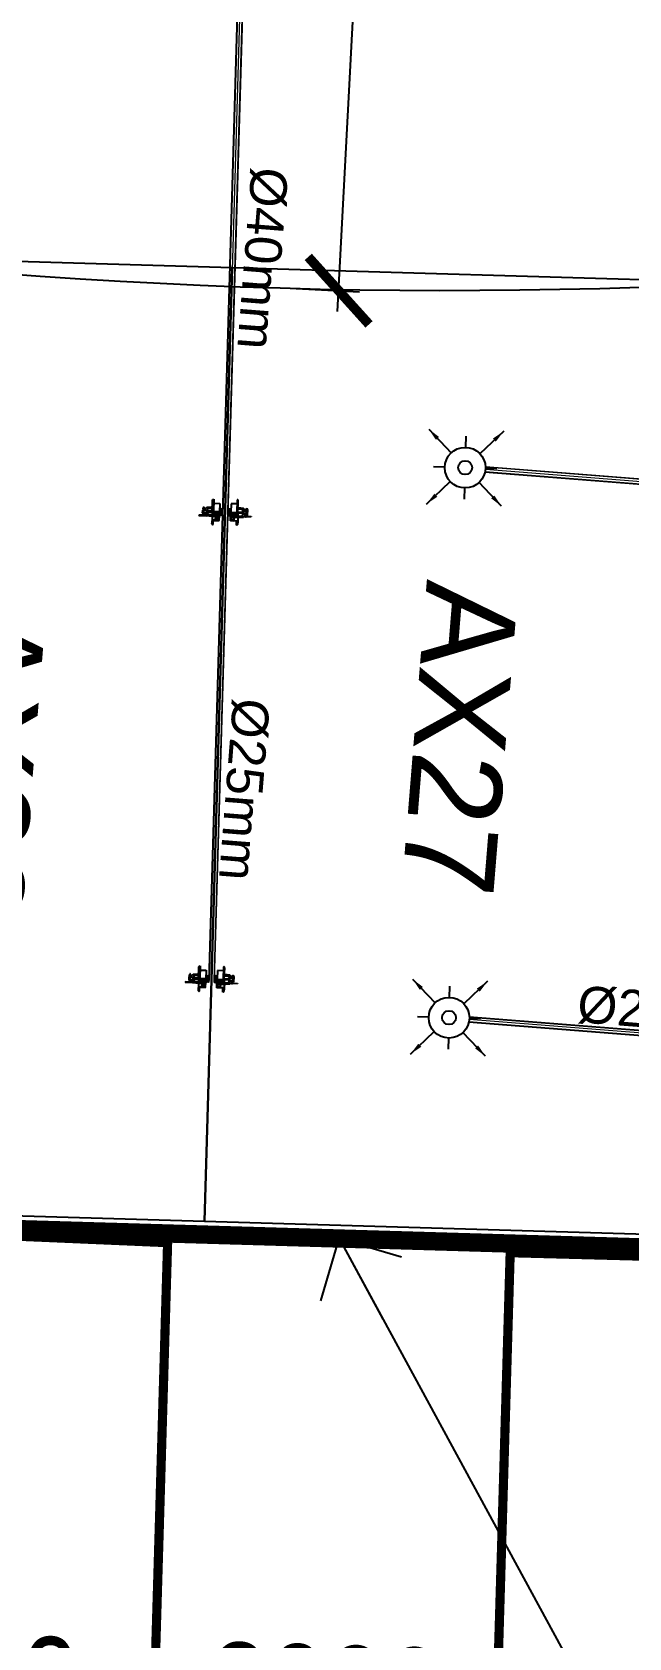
# Model space of a CAD drawing. Header units: inches. Extents: x 257070 to 799932, y -17980 to 269260.
# Drawn here: x 326813 to 330065, y 7328 to 16082 of the extents above; entities that cross this region are included whole.
import ezdxf

# ---------------------------------------------------------------- set-up
doc = ezdxf.new("R2010")
doc.units = ezdxf.units.IN
doc.header["$MEASUREMENT"] = 0
doc.header["$PDMODE"] = 99
doc.header["$PDSIZE"] = 100
for name, color, linetype in [('0-AES-F-SPRINKLER', 10, 'Continuous'), ('2 wheeler barrier', 170, 'Continuous'), ('basement1_AP$0$A-_ROAD----_E-_-', 2, 'Continuous'), ('D 9$0$DSP_SLAB EXTENT HATCH', 8, 'Continuous'), ('RETAIL', 40, 'Continuous')]:
    doc.layers.add(name, color=color, linetype=linetype)
for name, color, linetype, lineweight in [('0-AES-F-SPRINKLER PIPE', 10, 'Continuous', 15), ('07--DIM-2', 2, 'Continuous', 25), ('M--TILING-2', 252, 'Continuous', 18)]:
    doc.layers.add(name, color=color, linetype=linetype, lineweight=lineweight)
doc.layers.add('C', color=7, linetype='Continuous', true_color=0xb5b5b5)
doc.styles.get("Standard").update_dxf_attribs({"font": 'arial.ttf'})
doc.styles.add('TEXT style 175', font='GOTHIC.TTF')
doc.styles.add('TEXT style 75', font='ARIALN.TTF')
doc.dimstyles.new('175', dxfattribs={"dimtxt": 350, "dimasz": 263, "dimexe": 263, "dimexo": 0, "dimgap": 175, "dimtad": 0, "dimdec": 0, "dimrnd": 5, "dimzin": 0, "dimdsep": 46, "dimtxsty": 'TEXT style 175', "dimblk": 'OBLIQUE', "dimcen": 0.09, "dimdle": 263, "dimclrd": 256, "dimclre": 256, "dimclrt": 256, "dimadec": 0, "dimazin": 0, "dimtfac": 1, "dimtdec": 0, "dimtofl": 0, "dimtmove": 1, "dimatfit": 3, "dimldrblk": 'OPEN90', "dimfxl": 1, "dimtolj": 1, "dimtzin": 0, "dimarcsym": 0})
doc.dimstyles.new('75', dxfattribs={"dimscale": 1.5, "dimtxt": 200, "dimasz": 113, "dimexe": 113, "dimexo": 0, "dimgap": 25, "dimtad": 0, "dimdec": 0, "dimrnd": 5, "dimzin": 0, "dimdsep": 46, "dimtxsty": 'TEXT style 75', "dimblk": 'ARCHTICK', "dimcen": 0.09, "dimdle": 113, "dimclrd": 8, "dimclre": 8, "dimclrt": 256, "dimadec": 0, "dimazin": 0, "dimtfac": 1, "dimtdec": 0, "dimtofl": 0, "dimtmove": 1, "dimatfit": 3, "dimldrblk": 'OPEN90', "dimfxl": 0, "dimtolj": 1, "dimtzin": 0, "dimarcsym": 0})
doc.dimstyles.new('ISO-25', dxfattribs={"dimtxt": 2.5, "dimasz": 2.5, "dimexe": 1.25, "dimexo": 0.625, "dimtad": 1, "dimtxsty": 'Standard', "dimcen": 2.5, "dimadec": 0, "dimazin": 0, "dimtfac": 1, "dimtmove": 0, "dimatfit": 3, "dimfxl": 1, "dimarcsym": 0})

# ---------------------------------------------------------------- blocks, each defined once
blk = doc.blocks.new('axa parking')
at = {"layer": 'RETAIL', "color": 8}
blk.add_lwpolyline([(-98837, 1157626.5), (-96237, 1157626.5), (-96237, 1162826.5), (-98837, 1162826.5)], close=True, dxfattribs=at)
blk = doc.blocks.new('_ArchTick')
at = {"color": 0, "linetype": 'ByBlock', "const_width": 0.15}
blk.add_lwpolyline([(-0.5, -0.5), (0.5, 0.5)], dxfattribs=at)
blk = doc.blocks.new('*D274')
at = {"layer": '07--DIM-2', "color": 251, "lineweight": -2, "ltscale": 1000, "transparency": 16777216}
for p, q in [((328836.2, 21435.6), (328690.1, 18635.3)), ((328599, 21334.9), (328943.2, 21316.9)), ((328477.5, 14559.6), (328623.6, 17359.9)), ((328252, 14684.5), (328596.2, 14666.5))]:
    blk.add_line(p, q, dxfattribs=at)
at = {"layer": 'DEFPOINTS', "color": 0, "ltscale": 1000, "transparency": 16777216}
for p in [(328599, 21334.9, 0), (328830.3, 21322.8), (328252, 14684.5, 0)]:
    blk.add_point(p, dxfattribs=at)
at = {"layer": '07--DIM-2', "color": 251, "lineweight": -2, "ltscale": 1000, "transparency": 16777216, "xscale": 350, "yscale": 350, "zscale": 350}
for p, rotation in [((328830.3, 21322.8), 87.0133303287782), ((328483.3, 14672.4), 267.0133303287782)]:
    blk.add_blockref('_ArchTick', p, dxfattribs=dict(at, rotation=rotation))
at = {"layer": '07--DIM-2', "ltscale": 1000, "transparency": 16777216, "insert": (328656.8, 17997.6), "char_height": 500, "attachment_point": 5, "rotation": 270, "style": 'TEXT style 75'}
blk.add_mtext('\\A1;6000', dxfattribs=at)
blk = doc.blocks.new('_Open90')
at = {"color": 0, "linetype": 'ByBlock', "lineweight": -2}
for p, q in [((-0.5, 0.5), (0, 0)), ((0, 0), (-1, 0)), ((0, 0), (-0.5, -0.5))]:
    blk.add_line(p, q, dxfattribs=at)
blk = doc.blocks.new('*D329')
at = {"layer": '07--DIM-2', "color": 251, "lineweight": -2, "ltscale": 1000, "transparency": 16777216}
for p, q in [((327317.6, 7066.4), (327774.3, 7053)), ((327430.8, 7071.6), (327427.3, 6950.1)), ((329510.3, 7002.2), (329053.6, 7015.6)), ((329398.1, 7032.8), (329394, 6892.6))]:
    blk.add_line(p, q, dxfattribs=at)
at = {"layer": 'DEFPOINTS', "color": 0, "ltscale": 1000, "transparency": 16777216}
for p in [(327430.6, 7063.1), (327430.8, 7071.6, 0), (329398.1, 7032.8, 0)]:
    blk.add_point(p, dxfattribs=at)
at = {"layer": '07--DIM-2', "color": 251, "lineweight": -2, "ltscale": 1000, "transparency": 16777216, "xscale": 350, "yscale": 350, "zscale": 350}
for p, rotation in [((327430.6, 7063.1), 178.3230455766687), ((329397.3, 7005.5), 358.3230455766687)]:
    blk.add_blockref('_ArchTick', p, dxfattribs=dict(at, rotation=rotation))
at = {"layer": '07--DIM-2', "ltscale": 1000, "transparency": 16777216, "insert": (328413.9, 7034.3), "char_height": 500, "attachment_point": 5, "rotation": 358.32305, "style": 'TEXT style 75'}
blk.add_mtext('\\A1;2000', dxfattribs=at)
blk = doc.blocks.new('*D330')
at = {"layer": '07--DIM-2', "color": 251, "lineweight": -2, "ltscale": 1000, "transparency": 16777216}
for p, q in [((325318.5, 7124.9), (325791.3, 7111.1)), ((325431.6, 7128.7), (325428.1, 7008.7)), ((327543.5, 7059.8), (327070.7, 7073.6)), ((327430.8, 7071.6), (327427.3, 6950.1))]:
    blk.add_line(p, q, dxfattribs=at)
at = {"layer": 'DEFPOINTS', "color": 0, "ltscale": 1000, "transparency": 16777216}
for p in [(325431.4, 7121.6), (325431.6, 7128.7, 0), (327430.8, 7071.6, 0)]:
    blk.add_point(p, dxfattribs=at)
at = {"layer": '07--DIM-2', "color": 251, "lineweight": -2, "ltscale": 1000, "transparency": 16777216, "xscale": 350, "yscale": 350, "zscale": 350}
for p, rotation in [((325431.4, 7121.6), 178.3230455766687), ((327430.6, 7063.1), 358.3230455766687)]:
    blk.add_blockref('_ArchTick', p, dxfattribs=dict(at, rotation=rotation))
at = {"layer": '07--DIM-2', "ltscale": 1000, "transparency": 16777216, "insert": (326431, 7092.4), "char_height": 500, "attachment_point": 5, "rotation": 358.32305, "style": 'TEXT style 75'}
blk.add_mtext('\\A1;2000', dxfattribs=at)
blk = doc.blocks.new('_Oblique')
at = {"color": 0, "linetype": 'ByBlock', "lineweight": -2}
blk.add_line((-0.5, -0.5), (0.5, 0.5), dxfattribs=at)
blk = doc.blocks.new('A$C3CA070F1')
at = {"layer": '0-AES-F-SPRINKLER'}
h = blk.add_hatch(dxfattribs=at)
h.set_pattern_fill('ANSI31', color=3, scale=0.196883, angle=-34.23352, style=0)
h.set_pattern_definition([(100.766483, (49937.1607, 174049.7081), (1.474466316, 0.280375668), [])])
edge = h.paths.add_edge_path()
edge.add_line((-1.4, 85), (-1.4, 83.7))
edge.add_line((-1.4, 83.7), (-6.5, 83.9))
edge.add_ellipse((-6.5, 82.5), major_axis=(-1.42, -0.27), ratio=1, start_angle=257, end_angle=315)
edge.add_line((-7.7, 83.3), (-15.3, 72.1))
edge.add_ellipse((-11.7, 69.7), major_axis=(-4.25, -0.81), ratio=1, start_angle=-45, end_angle=45)
edge.add_line((-14.2, 66.1), (13.8, 47.1))
edge.add_line((13.8, 47.1), (13, 46))
edge.add_line((13, 46), (-14.9, 65))
edge.add_ellipse((-11.7, 69.7), major_axis=(-5.52, -1.05), ratio=1, start_angle=-45, end_angle=45, ccw=False)
edge.add_line((-16.4, 72.8), (-8.8, 84))
edge.add_ellipse((-6.5, 82.5), major_axis=(-2.69, -0.51), ratio=1, start_angle=257, end_angle=315, ccw=False)
edge.add_line((-6.4, 85.2), (-1.4, 85))
h = blk.add_hatch(dxfattribs=at)
h.set_pattern_fill('ANSI31', color=3, scale=0.196883, angle=-124.23352, style=0)
h.set_pattern_definition([(190.766483, (49937.1607, 174049.7081), (-0.280375668, 1.474466316), [])])
edge = h.paths.add_edge_path()
edge.add_line((-1.5, 53.6), (7.4, 47.6))
edge.add_line((7.4, 47.6), (8.4, 49.1))
edge.add_line((8.4, 49.1), (-0.4, 55.2))
edge.add_ellipse((-2.5, 52.1), major_axis=(-0.69, 3.63), ratio=1, start_angle=315, end_angle=405)
edge.add_line((-5.5, 54.2), (-14.4, 41.2))
edge.add_ellipse((-11.4, 39.1), major_axis=(-0.69, 3.63), ratio=1, start_angle=45, end_angle=135)
edge.add_line((-13.4, 36), (-9.3, 33.2))
edge.add_ellipse((-10.1, 32), major_axis=(-0.27, 1.42), ratio=1, start_angle=225, end_angle=315, ccw=False)
edge.add_line((-8.9, 31.2), (-9.6, 30.3))
edge.add_line((-9.6, 30.3), (-8, 29.2))
edge.add_line((-8, 29.2), (-7.4, 30.1))
edge.add_ellipse((-10.1, 32), major_axis=(-3.3, -0.63), ratio=1, start_angle=135, end_angle=225)
edge.add_line((-8.2, 34.8), (-12.4, 37.6))
edge.add_ellipse((-11.4, 39.1), major_axis=(-1.75, -0.33), ratio=1, start_angle=-45, end_angle=45, ccw=False)
edge.add_line((-12.8, 40.1), (-4, 53.1))
edge.add_ellipse((-2.5, 52.1), major_axis=(-1.75, -0.33), ratio=1, start_angle=225, end_angle=315, ccw=False)
at = {"layer": '0-AES-F-SPRINKLER', "color": 3}
for p, q in [((-94, 87.9), (-92.6, 89.9)), ((-71.7, 72.7), (-94, 87.9)), ((-92.6, 89.9), (-59.3, 67.2)), ((-98.2, 38.1), (-98.1, 38.2)), ((-98.2, 38), (-98.2, 38.1)), ((-98.2, 37.9), (-98.2, 38)), ((-98.2, 37.8), (-98.2, 37.9)), ((-98.2, 37.7), (-98.2, 37.8)), ((-98.2, 37.6), (-98.2, 37.7)), ((-98.2, 37.5), (-98.2, 37.6)), ((-98.2, 37.6), (-98.2, 37.6)), ((-98.2, 37.4), (-98.2, 37.5)), ((-98.2, 37.3), (-98.2, 37.4)), ((-98.2, 37.4), (-98.2, 37.4)), ((-98.1, 37.2), (-98.2, 37.3)), ((-98.1, 38.7), (-97.4, 43.4)), ((-98.1, 38.6), (-98.1, 38.7)), ((-98.1, 38.5), (-98.1, 38.6)), ((-98.1, 38.4), (-98.1, 38.5)), ((-98.1, 38.3), (-98.1, 38.4)), ((-98.1, 38.2), (-98.1, 38.3)), ((-98.1, 37.1), (-98.1, 37.2)), ((-98.1, 37.2), (-98.1, 37.2)), ((-98.1, 37), (-98.1, 37.1)), ((-98.1, 37.1), (-98.1, 37.1)), ((-98, 36.9), (-98.1, 37)), ((-98.1, 37), (-98.1, 37)), ((-98.1, 37), (-98.1, 37)), ((-97.9, 36.8), (-98, 36.9)), ((-98, 36.9), (-98, 36.9)), ((-98, 36.9), (-98, 36.9)), ((-98, 36.9), (-98, 36.9)), ((-98, 36.9), (-98, 36.9)), ((-97.8, 36.9), (-97.9, 36.9)), ((-97.9, 36.9), (-97.9, 36.9)), ((-97.9, 36.9), (-97.9, 36.8)), ((-95.6, 36.5), (-97.9, 36.8)), ((-97.9, 36.8), (-97.9, 36.8)), ((-97.7, 36.9), (-97.8, 36.9)), ((-97.8, 36.9), (-97.8, 36.9)), ((-97.8, 36.9), (-97.8, 36.9)), ((-97.6, 37), (-97.7, 37)), ((-97.7, 37), (-97.7, 37)), ((-97.7, 37), (-97.7, 36.9)), ((-97.5, 37.2), (-97.6, 37.1)), ((-97.6, 37.1), (-97.6, 37.1)), ((-97.6, 37.1), (-97.6, 37)), ((-97.4, 37.3), (-97.5, 37.3)), ((-97.5, 37.3), (-97.5, 37.2)), ((-97.3, 37.5), (-97.4, 37.5)), ((-97.4, 37.5), (-97.4, 37.4)), ((-97.4, 37.4), (-97.4, 37.3)), ((-97.2, 37.7), (-97.3, 37.6)), ((-97.3, 37.6), (-97.3, 37.5)), ((-97.1, 37.9), (-97.2, 37.9)), ((-97.2, 37.9), (-97.2, 37.8)), ((-97.2, 37.8), (-97.2, 37.7)), ((-97, 38.1), (-97.1, 38)), ((-97.1, 38), (-97.1, 37.9)), ((-97, 44.5), (-78.9, 71.2)), ((-96.9, 38.5), (-97, 38.3)), ((-97, 38.3), (-97, 38.2)), ((-97, 38.2), (-97, 38.1)), ((-96.8, 38.8), (-96.9, 38.7)), ((-96.9, 38.7), (-96.9, 38.6)), ((-96.9, 38.6), (-96.9, 38.5)), ((-96.7, 39), (-96.8, 38.9)), ((-96.8, 38.9), (-96.8, 38.8)), ((-96.6, 39.4), (-96.7, 39.3)), ((-96.7, 39.3), (-96.7, 39.1)), ((-96.7, 39.1), (-96.7, 39)), ((-96.5, 39.8), (-96.6, 39.6)), ((-96.6, 39.6), (-96.6, 39.5)), ((-96.6, 39.5), (-96.6, 39.4)), ((-96.4, 40.1), (-96.5, 40)), ((-96.5, 40), (-96.5, 39.9)), ((-96.5, 39.9), (-96.5, 39.8)), ((-96.3, 40.5), (-96.4, 40.4)), ((-96.4, 40.4), (-96.4, 40.3)), ((-96.4, 40.3), (-96.4, 40.1)), ((-96.2, 41), (-96.3, 40.9)), ((-96.3, 40.9), (-96.3, 40.8)), ((-96.3, 40.8), (-96.3, 40.6)), ((-96.3, 40.6), (-96.3, 40.5)), ((-96.1, 41.5), (-96.2, 41.4)), ((-96.2, 41.4), (-96.2, 41.3)), ((-96.2, 41.3), (-96.2, 41.1)), ((-96.2, 41.1), (-96.2, 41)), ((-95.5, 46.3), (-96.1, 41.7)), ((-96.1, 41.7), (-96.1, 41.6)), ((-96.1, 41.6), (-96.1, 41.5)), ((-95.5, 36.5), (-95.6, 36.5)), ((-95.6, 36.5), (-95.6, 36.5)), ((-95.6, 36.5), (-95.6, 36.5)), ((-95.4, 36.6), (-95.5, 36.6)), ((-95.5, 36.6), (-95.5, 36.6)), ((-95.5, 36.6), (-95.5, 36.5)), ((-95.3, 36.7), (-95.4, 36.6)), ((-95.4, 36.6), (-95.4, 36.6)), ((-95.4, 36.6), (-95.4, 36.6)), ((-95.2, 36.8), (-95.3, 36.8)), ((-95.3, 36.8), (-95.3, 36.7)), ((-95.3, 36.7), (-95.3, 36.7)), ((-95.1, 37), (-95.2, 36.9)), ((-95.2, 36.9), (-95.2, 36.9)), ((-95.2, 36.9), (-95.2, 36.8)), ((-95, 37.1), (-95.1, 37.1)), ((-95.1, 37.1), (-95.1, 37)), ((-94.9, 37.4), (-95, 37.3)), ((-95, 37.3), (-95, 37.2)), ((-95, 37.2), (-95, 37.1)), ((-94.8, 37.5), (-94.9, 37.4)), ((-94.9, 37.4), (-94.9, 37.4)), ((-94.7, 37.8), (-94.8, 37.7)), ((-94.8, 37.7), (-94.8, 37.6)), ((-94.8, 37.6), (-94.8, 37.5)), ((-94.6, 38), (-94.7, 37.9)), ((-94.7, 37.9), (-94.7, 37.8)), ((-94.5, 38.4), (-94.6, 38.2)), ((-94.6, 38.2), (-94.6, 38.1)), ((-94.6, 38.1), (-94.6, 38)), ((-94.4, 38.7), (-94.5, 38.6)), ((-94.5, 38.6), (-94.5, 38.5)), ((-94.5, 38.5), (-94.5, 38.4)), ((-93.8, 43.4), (-94.4, 47.9)), ((-94.3, 38.9), (-94.4, 38.8)), ((-94.4, 38.8), (-94.4, 38.7)), ((-94.2, 39.3), (-94.3, 39.2)), ((-94.3, 39.2), (-94.3, 39.1)), ((-94.3, 39.1), (-94.3, 38.9)), ((-94.1, 39.7), (-94.2, 39.6)), ((-94.2, 39.6), (-94.2, 39.4)), ((-94.2, 39.4), (-94.2, 39.3)), ((-94, 40.1), (-94.1, 39.9)), ((-94.1, 39.9), (-94.1, 39.8)), ((-94.1, 39.8), (-94.1, 39.7)), ((-93.9, 40.6), (-94, 40.4)), ((-94, 40.4), (-94, 40.3)), ((-94, 40.3), (-94, 40.2)), ((-94, 40.2), (-94, 40.1)), ((-93.8, 41.1), (-93.9, 40.9)), ((-93.9, 40.9), (-93.9, 40.8)), ((-93.9, 40.8), (-93.9, 40.7)), ((-93.9, 40.7), (-93.9, 40.6)), ((-93.8, 43.3), (-93.8, 43.4)), ((-93.8, 43.2), (-93.8, 43.3)), ((-93.7, 43.1), (-93.8, 43.2)), ((-93.8, 43.2), (-93.8, 43.2)), ((-93.6, 42.7), (-93.8, 41.4)), ((-93.8, 41.4), (-93.8, 41.3)), ((-93.8, 41.3), (-93.8, 41.2)), ((-93.8, 41.2), (-93.8, 41.1)), ((-93.7, 43), (-93.7, 43.1)), ((-93.7, 42.9), (-93.7, 43)), ((-93.7, 42.8), (-93.7, 42.9)), ((-93.7, 42.9), (-93.7, 42.9)), ((-93.6, 42.8), (-93.7, 42.8)), ((-93.6, 42.7), (-93.6, 42.8)), ((-93.6, 42.6), (-93.6, 42.7)), ((-93.6, 42.7), (-93.6, 42.7)), ((-93.6, 42.7), (-93.6, 42.7)), ((-93.5, 42.6), (-93.6, 42.6)), ((-93.5, 42.5), (-93.5, 42.6)), ((-93.5, 42.6), (-93.5, 42.6)), ((-93.5, 42.6), (-93.5, 42.6)), ((-93.4, 42.5), (-93.5, 42.5)), ((-91.1, 42.1), (-93.4, 42.5)), ((-93.4, 42.5), (-93.4, 42.5)), ((-93.3, 42.5), (-93.4, 42.5)), ((-93.4, 42.5), (-93.4, 42.5)), ((-92.9, 46.5), (-93.3, 49.4)), ((-93.2, 42.5), (-93.3, 42.5)), ((-93.3, 42.5), (-93.3, 42.5)), ((-93.3, 42.5), (-93.3, 42.5)), ((-93.1, 42.6), (-93.2, 42.6)), ((-93.2, 42.6), (-93.2, 42.6)), ((-93.2, 42.6), (-93.2, 42.5)), ((-93, 42.7), (-93.1, 42.7)), ((-93.1, 42.7), (-93.1, 42.6)), ((-93.1, 42.6), (-93.1, 42.6)), ((-92.9, 42.8), (-93, 42.8)), ((-93, 42.8), (-93, 42.7)), ((-92.9, 46.4), (-92.9, 46.5)), ((-92.9, 46.3), (-92.9, 46.4)), ((-92.9, 46.4), (-92.9, 46.4)), ((-92.9, 46.2), (-92.9, 46.3)), ((-92.9, 46.3), (-92.9, 46.3)), ((-92.8, 46.2), (-92.9, 46.2)), ((-92.8, 43), (-92.9, 42.9)), ((-92.9, 42.9), (-92.9, 42.9)), ((-92.9, 42.9), (-92.9, 42.8)), ((-92.8, 46.1), (-92.8, 46.2)), ((-92.8, 46.2), (-92.8, 46.2)), ((-92.7, 46.1), (-92.8, 46.1)), ((-92.8, 46.1), (-92.8, 46.1)), ((-92.8, 46.1), (-92.8, 46.1)), ((-92.8, 46.1), (-92.8, 46.1)), ((-92.7, 43.1), (-92.8, 43.1)), ((-92.8, 43.1), (-92.8, 43)), ((-90.6, 47), (-92.7, 43.2)), ((-92.6, 46.1), (-92.7, 46.1)), ((-92.7, 46.1), (-92.7, 46.1)), ((-92.7, 46.1), (-92.7, 46.1)), ((-92.7, 46.1), (-92.7, 46.1)), ((-92.7, 43.2), (-92.7, 43.1)), ((-92.5, 46.1), (-92.6, 46.1)), ((-92.6, 46.1), (-92.6, 46.1)), ((-92.6, 46.1), (-92.6, 46.1)), ((-92.6, 46.1), (-92.6, 46.1)), ((-92.4, 46.3), (-92.5, 46.2)), ((-92.5, 46.2), (-92.5, 46.2)), ((-92.5, 46.2), (-92.5, 46.1)), ((-92.3, 46.4), (-92.4, 46.4)), ((-92.4, 46.4), (-92.4, 46.3)), ((-92.4, 46.3), (-92.4, 46.3)), ((-90.3, 50.1), (-92.3, 46.4)), ((-84.5, 65.7), (-92.1, 54.5)), ((-91, 42.1), (-91.1, 42.1)), ((-91.1, 42.1), (-91.1, 42.1)), ((-90.9, 42.1), (-91, 42.1)), ((-91, 42.1), (-91, 42.1)), ((-91, 42.1), (-91, 42.1)), ((-90.8, 42.1), (-90.9, 42.1)), ((-90.9, 42.1), (-90.9, 42.1)), ((-90.7, 42.2), (-90.8, 42.2)), ((-90.8, 42.2), (-90.8, 42.2)), ((-90.8, 42.2), (-90.8, 42.1)), ((-90.6, 42.4), (-90.7, 42.3)), ((-90.7, 42.3), (-90.7, 42.3)), ((-90.7, 42.3), (-90.7, 42.2)), ((-90.4, 46.9), (-90.6, 47)), ((-90.5, 42.5), (-90.6, 42.4)), ((-90.6, 42.4), (-90.6, 42.4)), ((-90.4, 42.7), (-90.5, 42.6)), ((-90.5, 42.6), (-90.5, 42.6)), ((-90.5, 42.6), (-90.5, 42.5)), ((-90.4, 46.9), (-88.3, 46.5)), ((-88.3, 46.5), (-90.4, 42.8)), ((-90.4, 42.8), (-90.4, 42.7)), ((-90.3, 50.2), (-90.3, 50.2)), ((-89.4, 54.1), (-90.1, 50.9)), ((-87.9, 57.4), (-89.5, 49.2)), ((-89.4, 55.1), (-89.4, 55.1)), ((-88.1, 46.5), (-88.3, 46.5)), ((-87.2, 59), (-87.3, 58.9)), ((-87.2, 59), (-86.9, 59.4)), ((-85.5, 57), (-87.2, 48.7)), ((-87.1, 49.1), (-83.1, 28.1)), ((-85.2, 57.7), (-85.3, 57.6)), ((-76.5, 43.5), (-84.7, 49.1)), ((-83.1, 28.1), (-59.8, 9)), ((-76.9, 69.9), (-81.9, 62.5)), ((-79.8, 65.6), (-81.8, 67)), ((-45.1, 30.7), (-81.4, -22.7)), ((-78, 63), (-80.3, 64.8)), ((-57.1, 13), (-79.2, 28)), ((-71.2, 26.1), (-79, 31.5)), ((-78.9, 71.2), (-76.9, 69.9)), ((-78.4, -29.4), (-39.9, 27.2)), ((-70, 64.5), (-78, 63)), ((-68.6, 55.2), (-74.6, 59.3)), ((-66.2, 53.6), (-74.2, 41.9)), ((-74.2, 41.9), (-71.2, 26.1)), ((-72.8, 43.9), (-70.8, 42.5)), ((-69.3, 47.2), (-71.9, 43.3)), ((-71.2, 26.1), (-55.4, 15.4)), ((-70.8, 42.5), (-69.6, 43.1)), ((-69.6, 43.1), (-65.6, 49)), ((-65.5, 50.3), (-67.6, 51.7)), ((-61.8, 66), (-67.1, 65)), ((-60.6, 65.2), (-66.8, 69.4)), ((-50.4, 56.6), (-66.2, 53.6)), ((-65.6, 49), (-65.5, 50.3)), ((-46.7, 28.3), (-63.5, 39.8)), ((-59.3, 67.2), (-60.6, 65.2)), ((-60.3, 44.4), (-42.5, 32.3)), ((-56.6, 67), (-59.8, 66.4)), ((-50.4, 56.6), (-58.3, 62)), ((-18.5, 45.8), (-56.6, 67)), ((-16.9, 37.4), (-55.1, 63.4)), ((-28.6, 41.7), (-50.4, 56.6)), ((-12.5, 8.5), (-45.1, 30.7)), ((-36, 41.9), (-44.1, 30)), ((-43.5, 33), (-34.7, 45.9)), ((-38.8, -30.1), (-12.5, 8.5)), ((-36.6, 24.9), (-27.8, 37.8)), ((-35.2, 41.4), (-36, 41.9)), ((-31.7, 32.1), (-35.3, 38.9)), ((-30.3, 52.3), (-16.4, 72.8)), ((-29, 19.7), (-17.4, 36.7)), ((-20.7, 31.9), (-28.3, 37.1)), ((-27.8, 37.8), (-26.1, 40.3)), ((-23.3, 15.8), (-12.3, 33.3)), ((-1.1, 25.8), (-22.9, -9.3)), ((-22, 15), (-12.4, 30.5)), ((-9.5, 31.8), (-20.6, 14)), ((1.6, 23.7), (-20, -11.1)), ((-19.9, -8), (-1.3, 22.5)), ((-19.1, 13), (-9.6, 28.5)), ((-16.9, 37.4), (-18.5, 45.8)), ((-6.7, 29.8), (-17.7, 12.1)), ((-17.4, 36.7), (-16.9, 37.4)), ((4.4, 21.7), (-17.1, -13)), ((-17, -9.8), (1.5, 20.5)), ((-16.4, 72.8), (-8.8, 84)), ((-16.3, 11.1), (-6.9, 26.5)), ((-7.7, 83.3), (-15.3, 72.1)), ((13, 46), (-14.9, 65)), ((-3.9, 27.8), (-14.9, 10.1)), ((-5.5, 54.2), (-14.4, 41.2)), ((-14.2, 66.1), (13.8, 47.1)), ((-14.2, -14.8), (7.2, 19.7)), ((-14.2, -11.6), (4.3, 18.4)), ((-12.3, 33.3), (-13.8, 32.5)), ((-1.4, 83.7), (-13.6, 65.8)), ((-13.5, 9.2), (-4.1, 24.5)), ((-13.4, 36), (-9.3, 33.2)), ((-12.8, 40.1), (-4, 53.1)), ((-2.4, 33.9), (-12.4, 40.7)), ((-8.2, 34.8), (-12.4, 37.6)), ((-12.4, 30.5), (-12.3, 33.3)), ((-9.5, 31.8), (-12.4, 30.5)), ((7, 16.4), (-11.3, -13.5)), ((8.8, 17.2), (-10.3, -14)), ((-9.6, 28.5), (-9.5, 31.8)), ((-8.9, 31.2), (-9.6, 30.3)), ((-9.6, 30.3), (-8, 29.2)), ((-6.7, 29.8), (-9.6, 28.5)), ((-8.7, -12.8), (8.7, 12.8)), ((-8, 29.2), (-7.4, 30.1)), ((-6.9, 26.5), (-6.7, 29.8)), ((-3.9, 27.8), (-6.9, 26.5)), ((8.4, 49.1), (-6.8, 26.7)), ((-1.4, 83.7), (-6.5, 83.9)), ((-6.4, 85.2), (-1.4, 85)), ((5, 44.1), (-5.3, 51.1)), ((-4.1, 24.5), (-3.9, 27.8)), ((-1.1, 25.8), (-4.1, 24.5)), ((-1.5, 53.6), (7.4, 47.6)), ((-1.4, 85), (-1.4, 83.7)), ((-1.3, 22.5), (-1.1, 25.8)), ((1.6, 23.7), (-1.3, 22.5)), ((13, 46), (-1.2, 25.2)), ((8.4, 49.1), (-0.4, 55.2)), ((1.5, 20.5), (1.6, 23.7)), ((4.4, 21.7), (1.5, 20.5)), ((4.3, 18.4), (4.4, 21.7)), ((7.2, 19.7), (4.3, 18.4)), ((7, 16.4), (7.2, 19.7)), ((8.8, 17.2), (7, 16.4)), ((7.4, 47.6), (8.4, 49.1)), ((9.2, 15), (8.8, 17.2)), ((13.8, 47.1), (13, 46)), ((-81.6, -25.3), (-79.6, -29.9)), ((-79.6, -29.9), (-78.4, -29.4)), ((-66.2, -11.4), (-38.8, -30.1)), ((-22.9, -6.7), (-22.9, -9.3)), ((-22.9, -9.3), (-19.9, -8)), ((-19.9, -8), (-20, -11.1)), ((-20, -11.1), (-17, -9.8)), ((-17, -9.8), (-17.1, -13)), ((-17.1, -13), (-14.2, -11.6)), ((-14.2, -11.6), (-14.2, -14.8)), ((-14.2, -14.8), (-11.3, -13.5)), ((-11.3, -13.5), (-11.3, -14.2)), ((-11.3, -14.2), (-10.6, -14))]:
    blk.add_line(p, q, dxfattribs=at)
for centre, major_axis, start_param, end_param in [((-94.7, 43.1), (-2.74, -0.52), -0.560204, -0.324923), ((-95.2, 43.3), (-0.41, 2.13), 0.784914, 1.034983), ((-92.8, 45.9), (-0.51, 2.68), 0.787914, 1.247507), ((-92.6, 47.9), (-1.75, -0.33), -0.775969, -0.160442), ((-91.5, 49.5), (-0.33, 1.74), 0.791774, 1.412986), ((-90.8, 53.6), (-0.29, 1.52), 0.785398, 2.356194), ((-95.3, 50.1), (-5.72, -1.09), 2.374727, 2.798549), ((-93.2, 51.4), (-3.09, -0.59), 2.526084, 2.789089), ((-89, 55.4), (-0.103, 0.54), 0.916881, 1.969618), ((-91.1, 54.7), (-0.33, 1.74), 4.197625, 4.773282), ((-92.9, 49.6), (-5.72, -1.09), 2.377207, 2.798549), ((-84.1, 56.7), (-3.79, -0.72), -0.784768, -0.363877), ((-80.2, 54.3), (-1.57, 8.26), 0.010205, 0.785398), ((-83.7, 56.5), (-0.35, 1.85), 0.785501, 1.132999), ((-80.2, 54.3), (-5.9, -1.12), 4.155645, 5.497787), ((-83.2, 64.8), (-1.52, -0.29), 3.926991, 5.497787), ((-80.2, 54.3), (-8.26, -1.57), 4.155621, 4.722594), ((-75, 67.7), (-8.26, -1.57), 1.014052, 3.151797), ((-75.2, 63.2), (-2.79, -0.53), -0.113999, 0.093951), ((-75, 67.7), (-1.12, 5.9), 2.584882, 5.497787), ((-74.9, 45.8), (-0.53, 2.79), 2.356194, 3.926991), ((-75, 67.7), (-1.57, 8.26), 4.722594, 5.497787), ((-64.7, 44.1), (-3.72, -0.71), -0.403281, 1.321745), ((-70.2, 52.9), (-2.79, -0.53), 2.356194, 3.926991), ((-64.7, 44.1), (-0.71, 3.72), 4.96144, 6.686466), ((-65.2, 37.3), (-0.56, 2.96), 5.497794, 6.034125), ((-58.6, 46.9), (-2.96, -0.56), 0.24906, 0.785391), ((-59.9, 59.6), (-2.83, -0.54), 3.926991, 4.712389), ((-33.2, 40), (-0.45, 2.36), 0.803442, 1.867502), ((-30.1, 39.4), (-2.79, -0.53), 2.356194, 3.926991), ((-23.8, 38.7), (-0.53, 2.79), 5.497787, 7.068583), ((-15, 35.1), (-0.54, 2.83), 0.785398, 3.403392), ((-11.7, 69.7), (-5.52, -1.05), -0.785398, 0.785398), ((-11.7, 69.7), (-4.25, -0.81), -0.785398, 0.785398), ((-11.4, 39.1), (-0.69, 3.63), 0.785398, 2.356194), ((-11.4, 39.1), (-1.75, -0.33), -0.785398, 0.785398), ((-10.1, 32), (-0.27, 1.42), 3.926991, 5.497787), ((-6.5, 82.5), (-2.69, -0.51), 4.485496, 5.497787), ((-10.1, 32), (-3.3, -0.63), 2.356194, 3.926991), ((-6.5, 82.5), (-1.42, -0.27), 4.485496, 5.497787), ((-2.5, 52.1), (-0.69, 3.63), 5.497787, 7.068583), ((-2.5, 52.1), (-1.75, -0.33), 3.926991, 5.497787), ((6.3, 14.4), (-0.54, 2.83), 3.926991, 4.712389), ((-79.1, -24.2), (-0.51, 2.69), 0.785398, 1.797689), ((-11.1, -11.2), (-2.83, -0.54), 1.570796, 2.356194)]:
    blk.add_ellipse(centre, major_axis=major_axis, ratio=1, start_param=start_param, end_param=end_param, dxfattribs=at)
at = {"layer": '0-AES-F-SPRINKLER', "color": 3, "extrusion": (0, 0, -1)}
for centre, major_axis, start_param, end_param in [((-86.3, 46.7), (-0.53, 2.79), -0.113999, 0.785398), ((-77.4, 33.9), (-0.54, 2.83), 3.926991, 4.712389)]:
    blk.add_ellipse(centre, major_axis=major_axis, ratio=1, start_param=start_param, end_param=end_param, dxfattribs=at)
blk = doc.blocks.new('*U603')
at = {"layer": '0-AES-F-SPRINKLER'}
for p, q in [((171672.4, 56809.4), (171672.4, 56870.6)), ((171561.6, 56698.5), (171500.3, 56698.5)), ((171783.3, 56698.5), (171844.5, 56698.5)), ((171672.4, 56587.7), (171672.4, 56526.4))]:
    blk.add_line(p, q, dxfattribs=at)
for radius in [110.8, 37.8]:
    blk.add_circle((171672.4, 56698.5), radius, dxfattribs=at)
at = {"layer": '0-AES-F-SPRINKLER PIPE'}
for points, override in [([(171467.9, 56903), (171594, 56776.9)], {"dimasz": 70, "dimtad": 0, "dimfxl": 13, "dimarcsym": 1}), ([(171876.9, 56903), (171750.8, 56776.9)], {"dimasz": 70, "dimtad": 0, "dimfxl": 13, "dimarcsym": 1}), ([(171467.9, 56494), (171594, 56620.1)], {"dimasz": 70, "dimtad": 0, "dimfxl": 13, "dimarcsym": 1}), ([(171876.9, 56494), (171750.8, 56620.1)], {"dimasz": 70, "dimgap": 0.625, "dimtad": 0, "dimfxl": 13, "dimarcsym": 1})]:
    blk.add_leader(points, dimstyle='ISO-25', override=override, dxfattribs=at)

msp = doc.modelspace()

# ---------------------------------------------------------------- linework, layer by layer
at = {"layer": '0-AES-F-SPRINKLER PIPE', "ltscale": 1000, "elevation": 0}
for points in [[(327973.8, 17722.4), (327774.7, 10911.7)], [(327976.8, 17722.1), (327777.7, 10912)], [(327989.3, 17721.1), (327790.2, 10912.3)], [(328001.8, 17720.1), (327802.7, 10911.2)], [(328004.8, 17719.9), (327805.7, 10910.8)], [(329280.7, 13683.3), (332377, 13438.7)], [(329281.3, 13686.2), (332377.2, 13441.7)], [(329283, 13698.6), (332378.2, 13454.2)], [(329283.1, 13714.2), (332379.4, 13469.7)], [(329283.3, 13711.2), (332379.2, 13466.7)], [(329193, 10684.6), (332141.1, 10451.7)], [(329193.6, 10687.5), (332141.3, 10454.7)], [(329195.3, 10699.9), (332142.3, 10467.2)], [(329195.4, 10715.5), (332143.5, 10482.6)], [(329195.6, 10712.4), (332143.3, 10479.6)]]:
    msp.add_lwpolyline(points, dxfattribs=at)
at = {"layer": '2 wheeler barrier', "color": 8, "const_width": 100, "elevation": 0}
msp.add_lwpolyline([(354330.4, 28785.6), (357810.9, 25927.9), (357097, 25058.5), (353013.4, 20084.8), (352447.7, 19395.8), (352230.4, 18971), (351367, 18216.5), (351715.8, 17399.2), (347542, 14622.8), (345100.6, 13020.1), (343559.1, 13065.2), (343528.9, 12034.1), (339596, 10945.2), (335431.5, 9794), (333478.7, 9358.6), (329469.7, 9476), (327502.9, 9533.6), (325148.8, 9602.5), (325304.9, 14873.3)], dxfattribs=at)
at = {"layer": '2 wheeler barrier', "color": 8, "lineweight": 35, "ltscale": 1000, "const_width": 50, "elevation": 0}
for points in [[(327551.4, 9482.2), (327434.6, 5491.1), (323325.5, 5611.4), (323444, 9658.8)], [(333527.6, 9319.3), (333410.4, 5316.1), (329301.4, 5436.4), (329418.2, 9427.5)]]:
    msp.add_lwpolyline(points, close=True, dxfattribs=at)
at = {"layer": 'basement1_AP$0$A-_ROAD----_E-_-', "color": 8, "elevation": 0}
msp.add_lwpolyline([(324900.2, 14952.4, 0.111586), (338685.2, 16181.1, -0.00403), (338746.5, 16201.1)], format="xyb", dxfattribs=at)

# ---------------------------------------------------------------- block references
at = {"layer": '0-AES-F-SPRINKLER', "color": 7, "rotation": 88.32519783271853}
for p in [(380829.4, -159548.8, 0), (380741.7, -162547.5, 0)]:
    msp.add_blockref('*U603', p, dxfattribs=at)
at = {"layer": '0-AES-F-SPRINKLER', "ltscale": 1000, "xscale": -1, "rotation": 144.0916808118243}
for p in [(327849.3, 13465.3, 0), (327774.9, 10920, 0)]:
    msp.add_blockref('A$C3CA070F1', p, dxfattribs=at)
at = {"layer": '0-AES-F-SPRINKLER', "ltscale": 1000, "rotation": 212.5587148419809}
for p in [(327880.3, 13464.4, 0), (327805.9, 10919.1, 0)]:
    msp.add_blockref('A$C3CA070F1', p, dxfattribs=at)
at = {"layer": 'M--TILING-2', "color": 8, "rotation": 178.3251978269022}
for p in [(262942.6, 1174818, 0), (265541.4, 1174742, 0)]:
    msp.add_blockref('axa parking', p, dxfattribs=at)

# ---------------------------------------------------------------- texts
at = {"layer": '0-AES-F-SPRINKLER PIPE', "color": 7, "linetype": 'Continuous', "lineweight": -3, "ltscale": 0.9, "char_height": 200, "width": 685.774, "attachment_point": 2}
for s, insert, rotation in [('%%C40mm', (328169.7, 14839.4, 0), 265.48455), ('%%C25mm', (328069.5, 11944.3, 0), 265.48455), ('%%C25mm', (330289.2, 10845.2, 0), 355.48455)]:
    msp.add_mtext(s, dxfattribs=dict(at, insert=insert, rotation=rotation))
at = {"layer": 'C', "color": 8}
for s, p in [('AX27', (328964.7, 13101.5, 0)), ('AX28', (326390.5, 12960.6, 0))]:
    msp.add_text(s, height=500, rotation=265.35069, dxfattribs=at).set_placement(p)

# ---------------------------------------------------------------- dimensions: what is measured, and where the dimension line sits
at = {"layer": '07--DIM-2', "color": 8, "ltscale": 1000}
dim = msp.add_aligned_dim(p1=(328252, 14684.5, 0), p2=(328599, 21334.9, 0), distance=-231.7, text='6000', dimstyle='75', override={"dimscale": 1, "dimtxt": 500, "dimasz": 350, "dimclrd": 251, "dimclre": 251}, dxfattribs=at)
dim.commit()
dim.dimension.update_dxf_attribs({"geometry": '*D274', "text_midpoint": (328656.8, 17997.6), "text_rotation": 270})
dim = msp.add_linear_dim(base=(325431.4, 7121.6), p1=(327430.8, 7071.6, 0), p2=(325431.6, 7128.7, 0), angle=358.32305, dimstyle='75', override={"dimscale": 1, "dimtxt": 500, "dimasz": 350, "dimclrd": 251, "dimclre": 251}, dxfattribs=at)
dim.commit()
dim.dimension.update_dxf_attribs({"geometry": '*D330', "text_midpoint": (326431, 7092.4)})
dim = msp.add_linear_dim(base=(327430.6, 7063.1), p1=(329398.1, 7032.8, 0), p2=(327430.8, 7071.6, 0), angle=358.32305, text='2000', dimstyle='75', override={"dimscale": 1, "dimtxt": 500, "dimasz": 350, "dimclrd": 251, "dimclre": 251}, dxfattribs=at)
dim.commit()
dim.dimension.update_dxf_attribs({"geometry": '*D329', "text_midpoint": (328413.9, 7034.3)})

# ---------------------------------------------------------------- leaders
at = {"layer": 'D 9$0$DSP_SLAB EXTENT HATCH', "color": 8, "ltscale": 1000}
msp.add_leader([(328486.3, 9504.8), (334012.5, -674.4), (334012.5, -13911.4)], dimstyle='175', override={"dimasz": 500}, dxfattribs=at)

doc.saveas('drawing.dxf')
